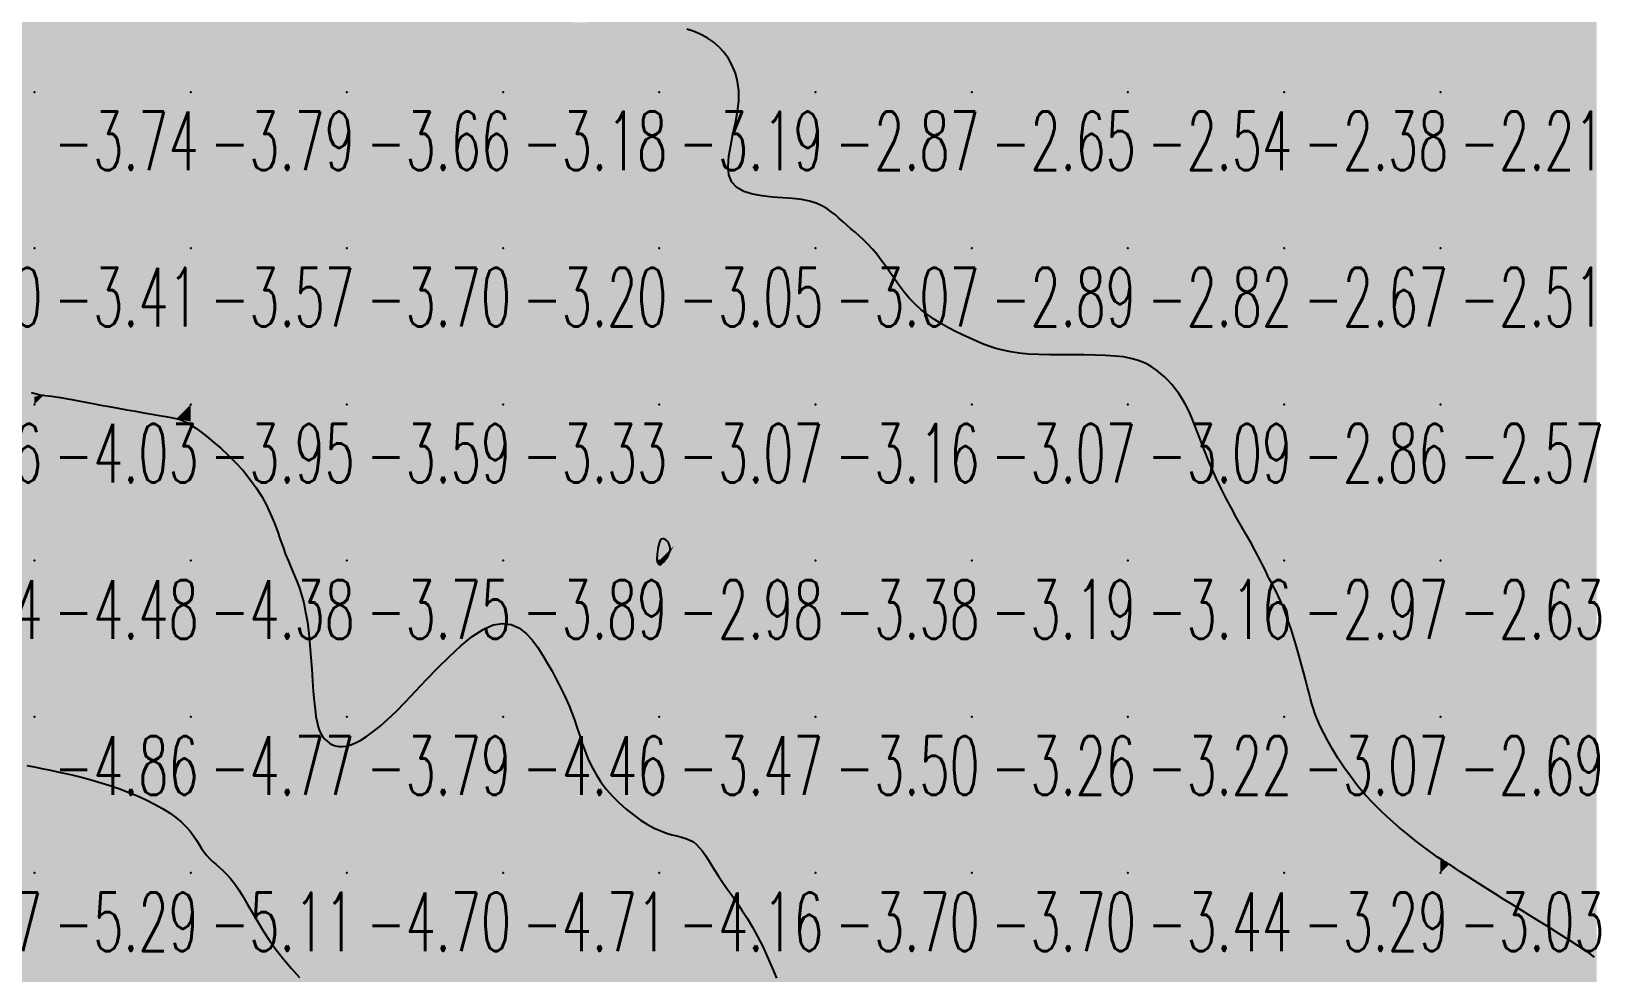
# Model space of a CAD drawing. Header units: millimetres. Extents: x 88261 to 90953, y 390274 to 392322.
# Drawn here: x 90320 to 90420.1, y 390520.9 to 390581.1 of the extents above; entities that cross this region are included whole.
import ezdxf
from ezdxf.enums import TextEntityAlignment as Align

# ---------------------------------------------------------------- set-up
doc = ezdxf.new("R2010")
doc.units = ezdxf.units.MM
doc.header["$LTSCALE"] = 25
for name, color, linetype in [('CN_03_00', 7, 'Continuous'), ('CN_04_00', 242, 'Continuous'), ('COTEAlt', 7, 'Continuous'), ('TN_COLORIAGE', 7, 'Continuous')]:
    doc.layers.add(name, color=color, linetype=linetype)
doc.styles.add('Simplex 1.0', font='Simplex.shx', dxfattribs={"width": 0.99, "height": 2.5})
doc.styles.get("Standard").update_dxf_attribs({"font": 'times.ttf'})

# ---------------------------------------------------------------- blocks, each defined once
blk = doc.blocks.new('COTE')
at = {"color": 0}
blk.add_point((0, 0), dxfattribs=at)
at = {"layer": 'COTEAlt'}
blk.add_attdef('ALT', text='', height=3.75, dxfattribs=at).set_placement((1.25, -1.25), align=Align.TOP_LEFT)

msp = doc.modelspace()

# ---------------------------------------------------------------- linework, layer by layer
at = {"layer": 'CN_03_00', "flags": 128}
for points, elevation in [([(90420.12, 390521.86), (90419.75, 390522.12), (90419.36, 390522.38), (90418.96, 390522.65), (90418.54, 390522.92), (90418.09, 390523.2), (90417.62, 390523.5), (90417.12, 390523.81), (90416.6, 390524.14), (90416.04, 390524.48), (90415.47, 390524.84), (90414.89, 390525.2), (90414.32, 390525.55), (90413.76, 390525.9), (90413.24, 390526.22), (90412.77, 390526.52), (90412.36, 390526.78), (90412.01, 390527.01), (90411.72, 390527.19), (90411.49, 390527.34), (90411.31, 390527.46), (90411.16, 390527.56), (90411.04, 390527.64), (90410.94, 390527.71), (90410.86, 390527.76), (90410.77, 390527.81), (90410.68, 390527.86), (90410.58, 390527.93), (90410.45, 390528.01), (90410.28, 390528.12), (90410.07, 390528.26), (90409.81, 390528.45), (90409.48, 390528.69), (90409.09, 390528.98), (90408.63, 390529.33), (90408.14, 390529.72), (90407.61, 390530.16), (90407.06, 390530.64), (90406.51, 390531.15), (90405.96, 390531.69), (90405.44, 390532.25), (90404.94, 390532.83), (90404.49, 390533.43), (90404.07, 390534.02), (90403.69, 390534.6), (90403.35, 390535.16), (90403.05, 390535.7), (90402.78, 390536.19), (90402.56, 390536.65), (90402.38, 390537.05), (90402.24, 390537.4), (90402.12, 390537.74), (90402.02, 390538.06), (90401.93, 390538.39), (90401.84, 390538.73), (90401.75, 390539.11), (90401.64, 390539.54), (90401.51, 390540.03), (90401.37, 390540.56), (90401.21, 390541.13), (90401.04, 390541.71), (90400.87, 390542.29), (90400.69, 390542.86), (90400.51, 390543.39), (90400.34, 390543.87), (90400.18, 390544.3), (90400.02, 390544.67), (90399.87, 390544.99), (90399.74, 390545.26), (90399.61, 390545.5), (90399.5, 390545.71), (90399.39, 390545.9), (90399.3, 390546.08), (90399.21, 390546.24), (90399.13, 390546.41), (90399.05, 390546.58), (90398.96, 390546.78), (90398.85, 390547.01), (90398.72, 390547.27), (90398.55, 390547.58), (90398.35, 390547.95), (90398.11, 390548.39), (90397.83, 390548.88), (90397.52, 390549.42), (90397.2, 390549.99), (90396.87, 390550.6), (90396.54, 390551.22), (90396.22, 390551.85), (90395.91, 390552.48), (90395.64, 390553.1), (90395.39, 390553.7), (90395.16, 390554.29), (90394.94, 390554.85), (90394.73, 390555.39), (90394.54, 390555.9), (90394.34, 390556.38), (90394.14, 390556.82), (90393.93, 390557.23), (90393.72, 390557.59), (90393.5, 390557.93), (90393.28, 390558.23), (90393.05, 390558.51), (90392.82, 390558.77), (90392.58, 390559.01), (90392.33, 390559.22), (90392.08, 390559.43), (90391.81, 390559.62), (90391.53, 390559.79), (90391.21, 390559.94), (90390.85, 390560.08), (90390.44, 390560.19), (90389.97, 390560.28), (90389.43, 390560.34), (90388.82, 390560.38), (90388.15, 390560.4), (90387.44, 390560.41), (90386.71, 390560.41), (90385.97, 390560.41), (90385.24, 390560.41), (90384.54, 390560.43), (90383.89, 390560.46), (90383.29, 390560.52), (90382.75, 390560.6), (90382.25, 390560.71), (90381.79, 390560.83), (90381.35, 390560.97), (90380.93, 390561.13), (90380.51, 390561.31), (90380.09, 390561.5), (90379.65, 390561.7), (90379.21, 390561.92), (90378.76, 390562.15), (90378.31, 390562.4), (90377.87, 390562.68), (90377.43, 390562.98), (90377.02, 390563.3), (90376.63, 390563.65), (90376.26, 390564.03), (90375.92, 390564.43), (90375.6, 390564.85), (90375.3, 390565.28), (90375.01, 390565.7), (90374.72, 390566.11), (90374.44, 390566.5), (90374.17, 390566.86), (90373.89, 390567.19), (90373.61, 390567.49), (90373.33, 390567.77), (90373.06, 390568.02), (90372.79, 390568.26), (90372.52, 390568.49), (90372.26, 390568.71), (90372.01, 390568.93), (90371.76, 390569.15), (90371.52, 390569.37), (90371.26, 390569.58), (90370.98, 390569.78), (90370.66, 390569.96), (90370.29, 390570.12), (90369.86, 390570.26), (90369.35, 390570.36), (90368.77, 390570.43), (90368.14, 390570.47), (90367.49, 390570.52), (90366.83, 390570.6), (90366.22, 390570.71), (90365.67, 390570.88), (90365.22, 390571.13), (90364.89, 390571.48), (90364.71, 390571.94), (90364.66, 390572.5), (90364.71, 390573.13), (90364.82, 390573.82), (90364.96, 390574.54), (90365.12, 390575.27), (90365.25, 390575.99), (90365.33, 390576.68), (90365.33, 390577.32), (90365.26, 390577.91), (90365.12, 390578.45), (90364.92, 390578.95), (90364.67, 390579.39), (90364.38, 390579.79), (90364.05, 390580.14), (90363.69, 390580.45), (90363.31, 390580.71), (90362.9, 390580.93), (90362.47, 390581.12), (90362.02, 390581.27)], -3), ([(90320.03, 390558.01), (90320.29, 390557.93), (90320.52, 390557.87), (90320.72, 390557.83), (90320.91, 390557.81), (90321.12, 390557.79), (90321.34, 390557.76), (90321.61, 390557.72), (90321.92, 390557.68), (90322.26, 390557.62), (90322.64, 390557.55), (90323.06, 390557.47), (90323.51, 390557.39), (90323.99, 390557.3), (90324.5, 390557.2), (90325.04, 390557.1), (90325.6, 390557), (90326.17, 390556.9), (90326.72, 390556.81), (90327.26, 390556.71), (90327.77, 390556.62), (90328.24, 390556.54), (90328.65, 390556.47), (90329, 390556.4), (90329.29, 390556.34), (90329.56, 390556.27), (90329.8, 390556.18), (90330.04, 390556.07), (90330.29, 390555.92), (90330.57, 390555.73), (90330.9, 390555.49), (90331.28, 390555.19), (90331.71, 390554.83), (90332.17, 390554.43), (90332.65, 390553.99), (90333.13, 390553.51), (90333.6, 390553), (90334.04, 390552.46), (90334.45, 390551.91), (90334.8, 390551.35), (90335.1, 390550.79), (90335.36, 390550.22), (90335.59, 390549.67), (90335.8, 390549.12), (90335.98, 390548.6), (90336.16, 390548.1), (90336.33, 390547.63), (90336.51, 390547.2), (90336.69, 390546.78), (90336.86, 390546.38), (90337.03, 390545.97), (90337.2, 390545.53), (90337.35, 390545.06), (90337.49, 390544.54), (90337.61, 390543.95), (90337.72, 390543.29), (90337.81, 390542.57), (90337.88, 390541.81), (90337.94, 390541.04), (90338, 390540.28), (90338.05, 390539.54), (90338.1, 390538.85), (90338.15, 390538.24), (90338.21, 390537.71), (90338.27, 390537.27), (90338.34, 390536.9), (90338.42, 390536.59), (90338.5, 390536.34), (90338.6, 390536.13), (90338.71, 390535.95), (90338.84, 390535.8), (90338.98, 390535.67), (90339.14, 390535.55), (90339.32, 390535.45), (90339.51, 390535.38), (90339.73, 390535.34), (90339.96, 390535.33), (90340.22, 390535.37), (90340.51, 390535.44), (90340.81, 390535.57), (90341.15, 390535.74), (90341.51, 390535.98), (90341.92, 390536.27), (90342.37, 390536.64), (90342.86, 390537.08), (90343.4, 390537.59), (90344, 390538.2), (90344.65, 390538.88), (90345.34, 390539.62), (90346.07, 390540.38), (90346.81, 390541.11), (90347.55, 390541.79), (90348.27, 390542.38), (90348.97, 390542.83), (90349.62, 390543.12), (90350.22, 390543.22), (90350.76, 390543.15), (90351.25, 390542.93), (90351.7, 390542.59), (90352.1, 390542.17), (90352.47, 390541.68), (90352.8, 390541.17), (90353.1, 390540.66), (90353.38, 390540.17), (90353.63, 390539.7), (90353.87, 390539.25), (90354.08, 390538.81), (90354.28, 390538.38), (90354.47, 390537.94), (90354.65, 390537.5), (90354.81, 390537.04), (90354.97, 390536.57), (90355.13, 390536.08), (90355.3, 390535.59), (90355.48, 390535.08), (90355.68, 390534.58), (90355.91, 390534.07), (90356.18, 390533.58), (90356.49, 390533.09), (90356.85, 390532.61), (90357.25, 390532.16), (90357.68, 390531.73), (90358.13, 390531.33), (90358.59, 390530.96), (90359.05, 390530.63), (90359.5, 390530.35), (90359.93, 390530.12), (90360.34, 390529.94), (90360.71, 390529.8), (90361.06, 390529.69), (90361.38, 390529.61), (90361.68, 390529.53), (90361.95, 390529.45), (90362.2, 390529.35), (90362.43, 390529.23), (90362.64, 390529.06), (90362.83, 390528.86), (90363.02, 390528.63), (90363.2, 390528.37), (90363.39, 390528.07), (90363.58, 390527.75), (90363.8, 390527.41), (90364.03, 390527.04), (90364.3, 390526.65), (90364.58, 390526.25), (90364.89, 390525.82), (90365.21, 390525.35), (90365.54, 390524.86), (90365.88, 390524.34), (90366.21, 390523.77), (90366.54, 390523.17), (90366.87, 390522.53), (90367.18, 390521.86), (90367.47, 390521.17), (90367.75, 390520.5)], -4)]:
    msp.add_lwpolyline(points, dxfattribs=dict(at, elevation=elevation))
at = {"layer": 'CN_03_00', "elevation": -3, "flags": 128}
msp.add_lwpolyline([(90360.1, 390547.42), (90360.1, 390547.33), (90360.1, 390547.27), (90360.11, 390547.22), (90360.11, 390547.18), (90360.12, 390547.15), (90360.13, 390547.13), (90360.14, 390547.11), (90360.16, 390547.09), (90360.17, 390547.06), (90360.18, 390547.04), (90360.2, 390547.02), (90360.22, 390547.01), (90360.24, 390547), (90360.27, 390546.99), (90360.3, 390546.99), (90360.33, 390547), (90360.37, 390547.02), (90360.42, 390547.05), (90360.46, 390547.09), (90360.51, 390547.14), (90360.57, 390547.2), (90360.62, 390547.26), (90360.68, 390547.34), (90360.74, 390547.42), (90360.79, 390547.51), (90360.84, 390547.61), (90360.89, 390547.71), (90360.92, 390547.82), (90360.94, 390547.93), (90360.94, 390548.04), (90360.93, 390548.15), (90360.89, 390548.27), (90360.84, 390548.37), (90360.77, 390548.47), (90360.69, 390548.55), (90360.61, 390548.61), (90360.53, 390548.64), (90360.45, 390548.64), (90360.37, 390548.61), (90360.31, 390548.53), (90360.26, 390548.42), (90360.21, 390548.28), (90360.18, 390548.13), (90360.15, 390547.97), (90360.13, 390547.81), (90360.12, 390547.66), (90360.11, 390547.52), (90360.1, 390547.42)], close=True, dxfattribs=at)
at = {"layer": 'CN_04_00', "elevation": -5, "flags": 128}
msp.add_lwpolyline([(90319.76, 390534.12), (90320.23, 390534.03), (90320.73, 390533.93), (90321.27, 390533.82), (90321.84, 390533.7), (90322.45, 390533.56), (90323.08, 390533.41), (90323.72, 390533.24), (90324.36, 390533.06), (90325.01, 390532.86), (90325.64, 390532.65), (90326.25, 390532.42), (90326.85, 390532.17), (90327.41, 390531.92), (90327.94, 390531.65), (90328.44, 390531.37), (90328.89, 390531.09), (90329.3, 390530.79), (90329.66, 390530.5), (90329.96, 390530.2), (90330.22, 390529.91), (90330.43, 390529.62), (90330.62, 390529.34), (90330.8, 390529.07), (90330.95, 390528.81), (90331.11, 390528.57), (90331.28, 390528.36), (90331.46, 390528.16), (90331.65, 390527.98), (90331.86, 390527.8), (90332.08, 390527.62), (90332.31, 390527.41), (90332.55, 390527.17), (90332.8, 390526.89), (90333.06, 390526.56), (90333.33, 390526.16), (90333.6, 390525.71), (90333.89, 390525.22), (90334.21, 390524.68), (90334.54, 390524.11), (90334.9, 390523.53), (90335.3, 390522.92), (90335.73, 390522.32), (90336.21, 390521.71), (90336.71, 390521.12), (90337.22, 390520.55)], dxfattribs=at)
at = {"layer": 'TN_COLORIAGE', "color": 121}
for points in [[(90330.25, 390577.24, -3.38), (90340.25, 390577.24, -3.38), (90340.25, 390587.24, -3.38)], [(90330.25, 390585.06, -3.38), (90331.12, 390587.24, -3.38), (90330.25, 390577.24, -3.38), (90340.25, 390587.24, -3.38)], [(90350.25, 390577.24, -3.66), (90350.25, 390587.24, -3.66), (90340.25, 390577.24, -3.66)], [(90340.25, 390587.24, -3.15), (90340.25, 390577.24, -3.15), (90350.25, 390587.24, -3.15)], [(90350.25, 390577.24, -3), (90354.71, 390581.7, -3), (90350.25, 390587.24, -3), (90354.34, 390587.24, -3)], [(90318.09, 390585.08, -3.74), (90320.25, 390585.54, -3.74), (90310.25, 390577.24, -3.74), (90320.25, 390577.24, -3.74)], [(90320.25, 390585.54, -3.74), (90328.38, 390585.37, -3.74), (90320.25, 390577.24, -3.74)], [(90330.25, 390585.06, -3.74), (90328.38, 390585.37, -3.74), (90330.25, 390577.24, -3.74), (90320.25, 390577.24, -3.74)], [(90360.25, 390577.24, -3), (90360.25, 390581.79, -3), (90350.25, 390577.24, -3), (90354.71, 390581.7, -3)], [(90363.92, 390580.91, -3.19), (90360.25, 390581.79, -3.19), (90360.25, 390577.24, -3.19)], [(90363.92, 390580.91, -3.19), (90366.21, 390577.24, -3.19), (90360.25, 390577.24, -3.19)], [(90310.25, 390577.24, -3.74), (90310.25, 390567.24, -3.74), (90320.25, 390577.24, -3.74)], [(90310.25, 390567.24, -3.74), (90320.25, 390567.24, -3.74), (90320.25, 390577.24, -3.74)], [(90320.25, 390577.24, -3.79), (90320.25, 390567.24, -3.79), (90330.25, 390577.24, -3.79)], [(90320.25, 390567.24, -3.79), (90330.25, 390567.24, -3.79), (90330.25, 390577.24, -3.79)], [(90330.25, 390567.24, -3.66), (90340.25, 390567.24, -3.66), (90340.25, 390577.24, -3.66)], [(90330.25, 390577.24, -3.66), (90330.25, 390567.24, -3.66), (90340.25, 390577.24, -3.66)], [(90350.25, 390567.24, -3.7), (90350.25, 390577.24, -3.7), (90340.25, 390567.24, -3.7)], [(90340.25, 390577.24, -3.18), (90340.25, 390567.24, -3.18), (90350.25, 390577.24, -3.18)], [(90350.25, 390567.24, -3.19), (90360.25, 390567.24, -3.19), (90360.25, 390577.24, -3.19)], [(90350.25, 390567.24, -3.18), (90360.25, 390577.24, -3.18), (90350.25, 390577.24, -3.18)], [(90360.25, 390577.24, -3), (90366.21, 390577.24, -3), (90360.25, 390567.24, -3), (90363.23, 390570.22, -3)], [(90370.25, 390567.24, -3), (90370.25, 390570.76, -3), (90360.25, 390567.24, -3), (90363.23, 390570.22, -3)], [(90371.9, 390568.89, -3.07), (90370.25, 390570.76, -3.07), (90370.25, 390567.24, -3.07)], [(90371.9, 390568.89, -3.07), (90374.19, 390567.24, -3.07), (90370.25, 390567.24, -3.07)], [(90310.25, 390565.04, -3.41), (90314.03, 390561.02, -3.41), (90310.25, 390567.24, -3.41), (90320.25, 390567.24, -3.41)], [(90320.25, 390557.73, -3.41), (90314.03, 390561.02, -3.41), (90320.25, 390567.24, -3.41)], [(90320.91, 390557.9, -3.41), (90320.25, 390557.73, -3.41), (90330.25, 390567.24, -3.41), (90320.25, 390567.24, -3.41)], [(90324.18, 390557.24, -3.57), (90320.91, 390557.9, -3.57), (90330.25, 390557.24, -3.57), (90330.25, 390567.24, -3.57)], [(90330.25, 390557.24, -3.7), (90340.25, 390557.24, -3.7), (90340.25, 390567.24, -3.7)], [(90330.25, 390567.24, -3.7), (90330.25, 390557.24, -3.7), (90340.25, 390567.24, -3.7)], [(90350.25, 390557.24, -3.59), (90350.25, 390567.24, -3.59), (90340.25, 390557.24, -3.59)], [(90340.25, 390567.24, -3.2), (90340.25, 390557.24, -3.2), (90350.25, 390567.24, -3.2)], [(90350.25, 390557.24, -3.05), (90360.25, 390557.24, -3.05), (90360.25, 390567.24, -3.05)], [(90350.25, 390557.24, -3.2), (90360.25, 390567.24, -3.2), (90350.25, 390567.24, -3.2)], [(90360.25, 390557.24, -3.07), (90370.25, 390557.24, -3.07), (90370.25, 390567.24, -3.07)], [(90360.25, 390567.24, -3.07), (90360.25, 390557.24, -3.07), (90370.25, 390567.24, -3.07)], [(90370.25, 390557.24, -3), (90376.33, 390563.32, -3), (90370.25, 390567.24, -3), (90374.19, 390567.24, -3)], [(90370.25, 390557.24, -3), (90376.33, 390563.32, -3), (90380.25, 390557.24, -3), (90380.25, 390561.37, -3)], [(90383.2, 390560.19, -3.07), (90380.25, 390561.37, -3.07), (90380.25, 390557.24, -3.07)], [(90390.25, 390557.24, -3), (90390.25, 390560.63, -3), (90380.25, 390557.24, -3), (90383.2, 390560.19, -3)], [(90392.38, 390559.37, -3.09), (90390.25, 390560.63, -3.09), (90390.25, 390557.24, -3.09)], [(90392.38, 390559.37, -3.09), (90394.21, 390557.24, -3.09), (90390.25, 390557.24, -3.09)], [(90324.18, 390557.24, -3.95), (90329.36, 390556.35, -3.95), (90330.25, 390557.24, -3.95)], [(90330.25, 390556.14, -3.95), (90329.36, 390556.35, -3.95), (90330.25, 390557.24, -3.95)], [(90330.25, 390556.14, -3.59), (90335.04, 390552.03, -3.59), (90330.25, 390557.24, -3.59), (90340.25, 390557.24, -3.59)], [(90336.29, 390547.24, -3.59), (90335.04, 390552.03, -3.59), (90340.25, 390547.24, -3.59), (90340.25, 390557.24, -3.59)], [(90350.25, 390547.24, -3.75), (90350.25, 390557.24, -3.75), (90340.25, 390547.24, -3.75)], [(90340.25, 390557.24, -3.33), (90340.25, 390547.24, -3.33), (90350.25, 390557.24, -3.33)], [(90350.25, 390547.24, -3), (90360.07, 390547.24, -3), (90360.25, 390557.24, -3), (90360.25, 390549.06, -3)], [(90350.25, 390547.24, -3.33), (90360.25, 390557.24, -3.33), (90350.25, 390557.24, -3.33)], [(90370.25, 390557.24, -3), (90361.17, 390548.16, -3), (90360.25, 390557.24, -3), (90360.25, 390549.06, -3)], [(90370.25, 390547.24, -3), (90360.66, 390547.24, -3), (90370.25, 390557.24, -3), (90361.17, 390548.16, -3)], [(90370.25, 390547.24, -3.07), (90380.25, 390547.24, -3.07), (90380.25, 390557.24, -3.07)], [(90370.25, 390557.24, -3.07), (90370.25, 390547.24, -3.07), (90380.25, 390557.24, -3.07)], [(90380.25, 390547.24, -3.09), (90390.25, 390547.24, -3.09), (90390.25, 390557.24, -3.09)], [(90380.25, 390557.24, -3.09), (90380.25, 390547.24, -3.09), (90390.25, 390557.24, -3.09)], [(90390.25, 390547.24, -3), (90395.61, 390552.6, -3), (90390.25, 390557.24, -3), (90394.21, 390557.24, -3)], [(90395.61, 390552.6, -3.16), (90398.83, 390547.24, -3.16), (90390.25, 390547.24, -3.16)], [(90336.29, 390547.24, -3.75), (90337.82, 390544.81, -3.75), (90340.25, 390547.24, -3.75)], [(90338.11, 390537.24, -3.75), (90337.82, 390544.81, -3.75), (90340.25, 390537.24, -3.75), (90340.25, 390547.24, -3.75)], [(90350.25, 390545.29, -3.79), (90343.37, 390537.24, -3.79), (90350.25, 390547.24, -3.79), (90340.25, 390537.24, -3.79)], [(90340.25, 390547.24, -3.89), (90340.25, 390537.24, -3.89), (90350.25, 390547.24, -3.89)], [(90350.25, 390545.29, -3), (90353.37, 390540.36, -3), (90350.25, 390547.24, -3), (90360.14, 390547.13, -3)], [(90360.14, 390547.13, -3.89), (90360.07, 390547.24, -3.89), (90350.25, 390547.24, -3.89)], [(90354.89, 390537.24, -3), (90353.37, 390540.36, -3), (90360.25, 390537.24, -3), (90360.14, 390547.13, -3)], [(90360.14, 390547.13, -3.47), (90360.25, 390546.9, -3.47), (90360.25, 390537.24, -3.47)], [(90360.25, 390537.24, -3.38), (90370.25, 390537.24, -3.38), (90370.25, 390547.24, -3.38)], [(90360.25, 390537.24, -3), (90360.25, 390546.9, -3), (90370.25, 390547.24, -3), (90360.66, 390547.24, -3)], [(90370.25, 390547.24, -3.19), (90370.25, 390537.24, -3.19), (90380.25, 390547.24, -3.19)], [(90370.25, 390537.24, -3.19), (90380.25, 390537.24, -3.19), (90380.25, 390547.24, -3.19)], [(90380.25, 390537.24, -3.16), (90390.25, 390537.24, -3.16), (90390.25, 390547.24, -3.16)], [(90380.25, 390547.24, -3.16), (90380.25, 390537.24, -3.16), (90390.25, 390547.24, -3.16)], [(90390.25, 390537.24, -3), (90399.17, 390546.16, -3), (90390.25, 390547.24, -3), (90398.83, 390547.24, -3)], [(90390.25, 390537.24, -3), (90399.17, 390546.16, -3), (90400.25, 390537.24, -3), (90400.25, 390544.56, -3)], [(90401.87, 390538.86, -3.07), (90400.25, 390544.56, -3.07), (90400.25, 390537.24, -3.07)], [(90401.87, 390538.86, -3.07), (90402.11, 390537.24, -3.07), (90400.25, 390537.24, -3.07)], [(90338.11, 390537.24, -3.79), (90338.67, 390535.66, -3.79), (90340.25, 390537.24, -3.79)], [(90340.25, 390534.94, -3.79), (90338.67, 390535.66, -3.79), (90340.25, 390537.24, -3.79)], [(90343.37, 390537.24, -3.79), (90340.25, 390534.94, -3.79), (90340.25, 390537.24, -3.79)], [(90354.89, 390537.24, -3.47), (90355.95, 390532.94, -3.47), (90360.25, 390537.24, -3.47)], [(90360.25, 390529.53, -3.47), (90355.95, 390532.94, -3.47), (90360.25, 390537.24, -3.47)], [(90362.66, 390529.65, -3.47), (90360.25, 390529.53, -3.47), (90370.25, 390537.24, -3.47), (90360.25, 390537.24, -3.47)], [(90363.73, 390527.24, -3.5), (90362.66, 390529.65, -3.5), (90370.25, 390527.24, -3.5), (90370.25, 390537.24, -3.5)], [(90370.25, 390527.24, -3.26), (90380.25, 390527.24, -3.26), (90380.25, 390537.24, -3.26)], [(90370.25, 390537.24, -3.26), (90370.25, 390527.24, -3.26), (90380.25, 390537.24, -3.26)], [(90380.25, 390537.24, -3.22), (90380.25, 390527.24, -3.22), (90390.25, 390537.24, -3.22)], [(90380.25, 390527.24, -3.22), (90390.25, 390527.24, -3.22), (90390.25, 390537.24, -3.22)], [(90390.25, 390537.24, -3.07), (90390.25, 390527.24, -3.07), (90400.25, 390537.24, -3.07)], [(90390.25, 390527.24, -3.07), (90400.25, 390527.24, -3.07), (90400.25, 390537.24, -3.07)], [(90400.25, 390527.24, -3), (90405.06, 390532.05, -3), (90400.25, 390537.24, -3), (90402.11, 390537.24, -3)], [(90400.25, 390527.24, -3), (90405.06, 390532.05, -3), (90410.25, 390527.24, -3), (90410.25, 390528.06, -3)], [(90410.83, 390527.82, -3.03), (90410.25, 390528.06, -3.03), (90410.25, 390527.24, -3.03)], [(90363.73, 390527.24, -3.7), (90366.65, 390523.64, -3.7), (90370.25, 390527.24, -3.7)], [(90368.95, 390517.24, -3.7), (90366.65, 390523.64, -3.7), (90370.25, 390517.24, -3.7), (90370.25, 390527.24, -3.7)], [(90370.25, 390527.24, -3.7), (90370.25, 390517.24, -3.7), (90380.25, 390527.24, -3.7)], [(90377.54, 390517.24, -3.7), (90380.25, 390518.13, -3.7), (90370.25, 390517.24, -3.7), (90380.25, 390527.24, -3.7)], [(90380.25, 390518.13, -3.44), (90380.74, 390517.74, -3.44), (90380.25, 390527.24, -3.44), (90390.25, 390527.24, -3.44)], [(90381.79, 390517.24, -3.44), (90380.74, 390517.74, -3.44), (90390.25, 390517.24, -3.44), (90390.25, 390527.24, -3.44)], [(90390.25, 390527.24, -3.29), (90390.25, 390517.24, -3.29), (90400.25, 390527.24, -3.29)], [(90390.25, 390517.24, -3.29), (90400.25, 390517.24, -3.29), (90400.25, 390527.24, -3.29)], [(90400.25, 390517.24, -3.03), (90410.25, 390517.24, -3.03), (90410.25, 390527.24, -3.03)], [(90400.25, 390527.24, -3.03), (90400.25, 390517.24, -3.03), (90410.25, 390527.24, -3.03)], [(90410.83, 390527.82, -3.03), (90411.59, 390527.24, -3.03), (90410.25, 390527.24, -3.03)], [(90410.25, 390517.24, -3), (90416.94, 390523.93, -3), (90410.25, 390527.24, -3), (90411.59, 390527.24, -3)], [(90410.25, 390517.24, -3), (90416.94, 390523.93, -3), (90420.25, 390517.24, -3), (90420.25, 390521.86, -3)]]:
    msp.add_solid(points, dxfattribs=at)
at = {"layer": 'TN_COLORIAGE', "color": 111}
for points in [[(90360.25, 390581.79, -2.68), (90363.92, 390580.91, -2.68), (90360.25, 390587.24, -2.68), (90370.25, 390587.24, -2.68)], [(90366.21, 390577.24, -2.68), (90363.92, 390580.91, -2.68), (90370.25, 390577.24, -2.68), (90370.25, 390587.24, -2.68)], [(90370.25, 390587.24, -2.34), (90370.25, 390577.24, -2.34), (90380.25, 390587.24, -2.34)], [(90370.25, 390577.24, -2.34), (90380.25, 390577.24, -2.34), (90380.25, 390587.24, -2.34)], [(90380.25, 390587.24, -2.13), (90380.25, 390577.24, -2.13), (90390.25, 390587.24, -2.13)], [(90380.25, 390577.24, -2.13), (90390.25, 390577.24, -2.13), (90390.25, 390587.24, -2.13)], [(90390.25, 390587.24, -2.19), (90390.25, 390577.24, -2.19), (90400.25, 390587.24, -2.19)], [(90390.25, 390577.24, -2.19), (90400.25, 390577.24, -2.19), (90400.25, 390587.24, -2.19)], [(90400.25, 390577.24, -2), (90407.94, 390584.93, -2), (90400.25, 390587.24, -2), (90406.47, 390587.24, -2)], [(90420.25, 390587.24, -2), (90413.02, 390587.24, -2), (90410.25, 390577.24, -2), (90410.25, 390583.72, -2)], [(90410.25, 390577.24, -2.3), (90420.25, 390577.24, -2.3), (90420.25, 390587.24, -2.3)], [(90400.25, 390577.24, -2), (90407.94, 390584.93, -2), (90410.25, 390577.24, -2), (90410.25, 390583.72, -2)], [(90363.23, 390570.22, -2.87), (90366.21, 390577.24, -2.87), (90370.25, 390577.24, -2.87)], [(90363.23, 390570.22, -2.87), (90370.25, 390570.76, -2.87), (90370.25, 390577.24, -2.87)], [(90370.25, 390570.76, -2.65), (90371.9, 390568.89, -2.65), (90370.25, 390577.24, -2.65), (90380.25, 390577.24, -2.65)], [(90374.19, 390567.24, -2.65), (90371.9, 390568.89, -2.65), (90380.25, 390567.24, -2.65), (90380.25, 390577.24, -2.65)], [(90380.25, 390577.24, -2.54), (90380.25, 390567.24, -2.54), (90390.25, 390577.24, -2.54)], [(90380.25, 390567.24, -2.54), (90390.25, 390567.24, -2.54), (90390.25, 390577.24, -2.54)], [(90390.25, 390577.24, -2.38), (90390.25, 390567.24, -2.38), (90400.25, 390577.24, -2.38)], [(90390.25, 390567.24, -2.38), (90400.25, 390567.24, -2.38), (90400.25, 390577.24, -2.38)], [(90400.25, 390577.24, -2.21), (90400.25, 390567.24, -2.21), (90410.25, 390577.24, -2.21)], [(90400.25, 390567.24, -2.21), (90410.25, 390567.24, -2.21), (90410.25, 390577.24, -2.21)], [(90410.25, 390577.24, -2.3), (90410.25, 390567.24, -2.3), (90420.25, 390577.24, -2.3)], [(90410.25, 390567.24, -2.3), (90420.25, 390567.24, -2.3), (90420.25, 390577.24, -2.3)], [(90374.19, 390567.24, -2.89), (90376.33, 390563.32, -2.89), (90380.25, 390567.24, -2.89)], [(90380.25, 390561.37, -2.89), (90376.33, 390563.32, -2.89), (90380.25, 390567.24, -2.89)], [(90380.25, 390561.37, -2.82), (90383.2, 390560.19, -2.82), (90380.25, 390567.24, -2.82), (90390.25, 390567.24, -2.82)], [(90383.2, 390560.19, -2.82), (90390.25, 390560.63, -2.82), (90390.25, 390567.24, -2.82)], [(90390.25, 390560.63, -2.67), (90392.38, 390559.37, -2.67), (90390.25, 390567.24, -2.67), (90400.25, 390567.24, -2.67)], [(90394.21, 390557.24, -2.67), (90392.38, 390559.37, -2.67), (90400.25, 390557.24, -2.67), (90400.25, 390567.24, -2.67)], [(90400.25, 390567.24, -2.51), (90400.25, 390557.24, -2.51), (90410.25, 390567.24, -2.51)], [(90400.25, 390557.24, -2.51), (90410.25, 390557.24, -2.51), (90410.25, 390567.24, -2.51)], [(90410.25, 390567.24, -2.41), (90410.25, 390557.24, -2.41), (90420.25, 390567.24, -2.41)], [(90410.25, 390557.24, -2.41), (90420.25, 390557.24, -2.41), (90420.25, 390567.24, -2.41)], [(90394.21, 390557.24, -2.86), (90395.61, 390552.6, -2.86), (90400.25, 390557.24, -2.86)], [(90398.83, 390547.24, -2.86), (90395.61, 390552.6, -2.86), (90400.25, 390547.24, -2.86), (90400.25, 390557.24, -2.86)], [(90400.25, 390557.24, -2.57), (90400.25, 390547.24, -2.57), (90410.25, 390557.24, -2.57)], [(90400.25, 390547.24, -2.57), (90410.25, 390547.24, -2.57), (90410.25, 390557.24, -2.57)], [(90410.25, 390547.24, -2.46), (90420.25, 390547.24, -2.46), (90420.25, 390557.24, -2.46)], [(90410.25, 390557.24, -2.46), (90410.25, 390547.24, -2.46), (90420.25, 390557.24, -2.46)], [(90360.25, 390549.06, -2.98), (90360.07, 390547.24, -2.98), (90360.25, 390547.24, -2.98)], [(90360.25, 390549.06, -2.98), (90361.17, 390548.16, -2.98), (90360.25, 390547.24, -2.98)], [(90361.17, 390548.16, -2.98), (90360.66, 390547.24, -2.98), (90360.25, 390547.24, -2.98)], [(90360.07, 390547.24, -2.98), (90360.14, 390547.13, -2.98), (90360.25, 390547.24, -2.98)], [(90360.25, 390546.9, -2.98), (90360.14, 390547.13, -2.98), (90360.25, 390547.24, -2.98)], [(90360.66, 390547.24, -2.98), (90360.25, 390546.9, -2.98), (90360.25, 390547.24, -2.98)], [(90398.83, 390547.24, -2.97), (90399.17, 390546.16, -2.97), (90400.25, 390547.24, -2.97)], [(90400.25, 390544.56, -2.97), (90399.17, 390546.16, -2.97), (90400.25, 390547.24, -2.97)], [(90400.25, 390544.56, -2.63), (90401.87, 390538.86, -2.63), (90400.25, 390547.24, -2.63), (90410.25, 390547.24, -2.63)], [(90402.11, 390537.24, -2.63), (90401.87, 390538.86, -2.63), (90410.25, 390537.24, -2.63), (90410.25, 390547.24, -2.63)], [(90410.25, 390537.24, -2.5), (90420.25, 390537.24, -2.5), (90420.25, 390547.24, -2.5)], [(90410.25, 390547.24, -2.5), (90410.25, 390537.24, -2.5), (90420.25, 390547.24, -2.5)], [(90402.11, 390537.24, -2.69), (90405.06, 390532.05, -2.69), (90410.25, 390537.24, -2.69)], [(90410.25, 390528.06, -2.69), (90405.06, 390532.05, -2.69), (90410.25, 390537.24, -2.69)], [(90410.25, 390528.06, -2.54), (90410.83, 390527.82, -2.54), (90410.25, 390537.24, -2.54), (90420.25, 390537.24, -2.54)], [(90411.59, 390527.24, -2.54), (90410.83, 390527.82, -2.54), (90420.25, 390527.24, -2.54), (90420.25, 390537.24, -2.54)], [(90411.59, 390527.24, -2.82), (90416.94, 390523.93, -2.82), (90420.25, 390527.24, -2.82)], [(90420.25, 390521.86, -2.82), (90416.94, 390523.93, -2.82), (90420.25, 390527.24, -2.82)]]:
    msp.add_solid(points, dxfattribs=at)
at = {"layer": 'TN_COLORIAGE', "color": 131}
for points in [[(90310.25, 390557.24, -4), (90314.03, 390561.02, -4), (90320.25, 390557.24, -4), (90320.25, 390557.73, -4)], [(90310.25, 390557.24, -4.03), (90310.25, 390547.24, -4.03), (90320.25, 390557.24, -4.03)], [(90310.25, 390547.24, -4.03), (90320.25, 390547.24, -4.03), (90320.25, 390557.24, -4.03)], [(90320.25, 390557.73, -4.03), (90320.91, 390557.9, -4.03), (90320.25, 390557.24, -4.03)], [(90320.91, 390557.9, -4.03), (90324.18, 390557.24, -4.03), (90320.25, 390557.24, -4.03)], [(90320.25, 390547.24, -4), (90329.36, 390556.35, -4), (90320.25, 390557.24, -4), (90324.18, 390557.24, -4)], [(90320.25, 390547.24, -4), (90329.36, 390556.35, -4), (90330.25, 390547.24, -4), (90330.25, 390556.14, -4)], [(90335.04, 390552.03, -4.38), (90330.25, 390556.14, -4.38), (90330.25, 390547.24, -4.38)], [(90335.04, 390552.03, -4.38), (90336.29, 390547.24, -4.38), (90330.25, 390547.24, -4.38)], [(90310.25, 390547.24, -4.48), (90310.25, 390537.24, -4.48), (90320.25, 390547.24, -4.48)], [(90310.25, 390537.24, -4.48), (90320.25, 390537.24, -4.48), (90320.25, 390547.24, -4.48)], [(90320.25, 390547.24, -4.38), (90320.25, 390537.24, -4.38), (90330.25, 390547.24, -4.38)], [(90320.25, 390537.24, -4.38), (90330.25, 390537.24, -4.38), (90330.25, 390547.24, -4.38)], [(90330.25, 390537.24, -4), (90337.82, 390544.81, -4), (90330.25, 390547.24, -4), (90336.29, 390547.24, -4)], [(90343.37, 390537.24, -4.46), (90350.25, 390545.29, -4.46), (90350.25, 390537.24, -4.46)], [(90353.37, 390540.36, -4.46), (90350.25, 390545.29, -4.46), (90350.25, 390537.24, -4.46)], [(90337.82, 390544.81, -4.77), (90338.11, 390537.24, -4.77), (90330.25, 390537.24, -4.77)], [(90353.37, 390540.36, -4.46), (90354.89, 390537.24, -4.46), (90350.25, 390537.24, -4.46)], [(90310.25, 390535.21, -4.86), (90317.53, 390534.52, -4.86), (90310.25, 390537.24, -4.86), (90320.25, 390537.24, -4.86)], [(90320.25, 390534.06, -4.86), (90317.53, 390534.52, -4.86), (90320.25, 390537.24, -4.86)], [(90320.25, 390534.06, -4.77), (90325.84, 390532.83, -4.77), (90320.25, 390537.24, -4.77), (90330.25, 390537.24, -4.77)], [(90330.25, 390530.52, -4.77), (90325.84, 390532.83, -4.77), (90330.25, 390537.24, -4.77)], [(90330.25, 390530.52, -4), (90331.11, 390528.1, -4), (90330.25, 390537.24, -4), (90338.67, 390535.66, -4)], [(90338.67, 390535.66, -4.77), (90338.11, 390537.24, -4.77), (90330.25, 390537.24, -4.77)], [(90350.25, 390527.24, -4.7), (90350.25, 390537.24, -4.7), (90340.25, 390527.24, -4.7)], [(90340.25, 390527.24, -4), (90340.25, 390534.94, -4), (90350.25, 390537.24, -4), (90343.37, 390537.24, -4)], [(90350.25, 390527.24, -4), (90355.95, 390532.94, -4), (90350.25, 390537.24, -4), (90354.89, 390537.24, -4)], [(90332.99, 390527.24, -4), (90331.11, 390528.1, -4), (90340.25, 390527.24, -4), (90338.67, 390535.66, -4)], [(90338.67, 390535.66, -4.7), (90340.25, 390534.94, -4.7), (90340.25, 390527.24, -4.7)], [(90350.25, 390527.24, -4), (90355.95, 390532.94, -4), (90360.25, 390527.24, -4), (90360.25, 390529.53, -4)], [(90362.66, 390529.65, -4.16), (90363.73, 390527.24, -4.16), (90360.25, 390527.24, -4.16)], [(90360.25, 390529.53, -4.16), (90362.66, 390529.65, -4.16), (90360.25, 390527.24, -4.16)], [(90332.99, 390527.24, -4.7), (90335.29, 390522.28, -4.7), (90340.25, 390527.24, -4.7)], [(90340.25, 390517.53, -4.7), (90335.29, 390522.28, -4.7), (90340.25, 390527.24, -4.7)], [(90340.55, 390517.54, -4.7), (90340.25, 390517.53, -4.7), (90350.25, 390527.24, -4.7), (90340.25, 390527.24, -4.7)], [(90341.22, 390517.24, -4.71), (90340.55, 390517.54, -4.71), (90350.25, 390517.24, -4.71), (90350.25, 390527.24, -4.71)], [(90350.25, 390517.24, -4.71), (90360.25, 390527.24, -4.71), (90350.25, 390527.24, -4.71)], [(90350.25, 390517.24, -4.16), (90360.25, 390517.24, -4.16), (90360.25, 390527.24, -4.16)], [(90360.25, 390517.24, -4), (90366.65, 390523.64, -4), (90360.25, 390527.24, -4), (90363.73, 390527.24, -4)], [(90366.65, 390523.64, -4.53), (90368.95, 390517.24, -4.53), (90360.25, 390517.24, -4.53)]]:
    msp.add_solid(points, dxfattribs=at)
at = {"layer": 'TN_COLORIAGE', "color": 141}
for points in [[(90310.25, 390527.24, -5), (90317.53, 390534.52, -5), (90320.25, 390527.24, -5), (90320.25, 390534.06, -5)], [(90325.84, 390532.83, -5.29), (90320.25, 390534.06, -5.29), (90320.25, 390527.24, -5.29)], [(90320.25, 390527.24, -5), (90325.84, 390532.83, -5), (90330.25, 390527.24, -5), (90330.25, 390530.52, -5)], [(90331.11, 390528.1, -5.11), (90330.25, 390530.52, -5.11), (90330.25, 390527.24, -5.11)], [(90331.11, 390528.1, -5.11), (90332.99, 390527.24, -5.11), (90330.25, 390527.24, -5.11)], [(90310.25, 390527.24, -5.29), (90310.25, 390517.24, -5.29), (90320.25, 390527.24, -5.29)], [(90310.25, 390517.24, -5.29), (90320.25, 390517.24, -5.29), (90320.25, 390527.24, -5.29)], [(90320.25, 390527.24, -5.11), (90320.25, 390517.24, -5.11), (90330.25, 390527.24, -5.11)], [(90320.25, 390517.24, -5.11), (90330.25, 390517.24, -5.11), (90330.25, 390527.24, -5.11)], [(90330.25, 390517.24, -5), (90335.29, 390522.28, -5), (90330.25, 390527.24, -5), (90332.99, 390527.24, -5)], [(90330.25, 390517.24, -5), (90335.29, 390522.28, -5), (90340.25, 390517.24, -5), (90340.25, 390517.53, -5)]]:
    msp.add_solid(points, dxfattribs=at)

# ---------------------------------------------------------------- block references
at = {"layer": 'COTEAlt'}
ref = msp.add_blockref('COTE', (90320.25, 390577.24), dxfattribs=at)
ref.add_attrib('ALT', '-3.74', dxfattribs={"height": 3.75, "style": 'Simplex 1.0', "width": 0.6}).set_placement((90321.5, 390575.99), align=Align.TOP_LEFT)
ref = msp.add_blockref('COTE', (90330.25, 390577.24), dxfattribs=at)
ref.add_attrib('ALT', '-3.79', dxfattribs={"height": 3.75, "style": 'Simplex 1.0', "width": 0.6}).set_placement((90331.5, 390575.99), align=Align.TOP_LEFT)
ref = msp.add_blockref('COTE', (90340.25, 390577.24), dxfattribs=at)
ref.add_attrib('ALT', '-3.66', dxfattribs={"height": 3.75, "style": 'Simplex 1.0', "width": 0.6}).set_placement((90341.5, 390575.99), align=Align.TOP_LEFT)
ref = msp.add_blockref('COTE', (90350.25, 390577.24), dxfattribs=at)
ref.add_attrib('ALT', '-3.18', dxfattribs={"height": 3.75, "style": 'Simplex 1.0', "width": 0.6}).set_placement((90351.5, 390575.99), align=Align.TOP_LEFT)
ref = msp.add_blockref('COTE', (90360.25, 390577.24), dxfattribs=at)
ref.add_attrib('ALT', '-3.19', dxfattribs={"height": 3.75, "style": 'Simplex 1.0', "width": 0.6}).set_placement((90361.5, 390575.99), align=Align.TOP_LEFT)
ref = msp.add_blockref('COTE', (90370.25, 390577.24), dxfattribs=at)
ref.add_attrib('ALT', '-2.87', dxfattribs={"height": 3.75, "style": 'Simplex 1.0', "width": 0.6}).set_placement((90371.5, 390575.99), align=Align.TOP_LEFT)
ref = msp.add_blockref('COTE', (90380.25, 390577.24), dxfattribs=at)
ref.add_attrib('ALT', '-2.65', dxfattribs={"height": 3.75, "style": 'Simplex 1.0', "width": 0.6}).set_placement((90381.5, 390575.99), align=Align.TOP_LEFT)
ref = msp.add_blockref('COTE', (90390.25, 390577.24), dxfattribs=at)
ref.add_attrib('ALT', '-2.54', dxfattribs={"height": 3.75, "style": 'Simplex 1.0', "width": 0.6}).set_placement((90391.5, 390575.99), align=Align.TOP_LEFT)
ref = msp.add_blockref('COTE', (90400.25, 390577.24), dxfattribs=at)
ref.add_attrib('ALT', '-2.38', dxfattribs={"height": 3.75, "style": 'Simplex 1.0', "width": 0.6}).set_placement((90401.5, 390575.99), align=Align.TOP_LEFT)
ref = msp.add_blockref('COTE', (90410.25, 390577.24), dxfattribs=at)
ref.add_attrib('ALT', '-2.21', dxfattribs={"height": 3.75, "style": 'Simplex 1.0', "width": 0.6}).set_placement((90411.5, 390575.99), align=Align.TOP_LEFT)
ref = msp.add_blockref('COTE', (90310.25, 390567.24), dxfattribs=at)
ref.add_attrib('ALT', '-3.90', dxfattribs={"height": 3.75, "style": 'Simplex 1.0', "width": 0.6}).set_placement((90311.5, 390565.99), align=Align.TOP_LEFT)
ref = msp.add_blockref('COTE', (90320.25, 390567.24), dxfattribs=at)
ref.add_attrib('ALT', '-3.41', dxfattribs={"height": 3.75, "style": 'Simplex 1.0', "width": 0.6}).set_placement((90321.5, 390565.99), align=Align.TOP_LEFT)
ref = msp.add_blockref('COTE', (90330.25, 390567.24), dxfattribs=at)
ref.add_attrib('ALT', '-3.57', dxfattribs={"height": 3.75, "style": 'Simplex 1.0', "width": 0.6}).set_placement((90331.5, 390565.99), align=Align.TOP_LEFT)
ref = msp.add_blockref('COTE', (90340.25, 390567.24), dxfattribs=at)
ref.add_attrib('ALT', '-3.70', dxfattribs={"height": 3.75, "style": 'Simplex 1.0', "width": 0.6}).set_placement((90341.5, 390565.99), align=Align.TOP_LEFT)
ref = msp.add_blockref('COTE', (90350.25, 390567.24), dxfattribs=at)
ref.add_attrib('ALT', '-3.20', dxfattribs={"height": 3.75, "style": 'Simplex 1.0', "width": 0.6}).set_placement((90351.5, 390565.99), align=Align.TOP_LEFT)
ref = msp.add_blockref('COTE', (90360.25, 390567.24), dxfattribs=at)
ref.add_attrib('ALT', '-3.05', dxfattribs={"height": 3.75, "style": 'Simplex 1.0', "width": 0.6}).set_placement((90361.5, 390565.99), align=Align.TOP_LEFT)
ref = msp.add_blockref('COTE', (90370.25, 390567.24), dxfattribs=at)
ref.add_attrib('ALT', '-3.07', dxfattribs={"height": 3.75, "style": 'Simplex 1.0', "width": 0.6}).set_placement((90371.5, 390565.99), align=Align.TOP_LEFT)
ref = msp.add_blockref('COTE', (90380.25, 390567.24), dxfattribs=at)
ref.add_attrib('ALT', '-2.89', dxfattribs={"height": 3.75, "style": 'Simplex 1.0', "width": 0.6}).set_placement((90381.5, 390565.99), align=Align.TOP_LEFT)
ref = msp.add_blockref('COTE', (90390.25, 390567.24), dxfattribs=at)
ref.add_attrib('ALT', '-2.82', dxfattribs={"height": 3.75, "style": 'Simplex 1.0', "width": 0.6}).set_placement((90391.5, 390565.99), align=Align.TOP_LEFT)
ref = msp.add_blockref('COTE', (90400.25, 390567.24), dxfattribs=at)
ref.add_attrib('ALT', '-2.67', dxfattribs={"height": 3.75, "style": 'Simplex 1.0', "width": 0.6}).set_placement((90401.5, 390565.99), align=Align.TOP_LEFT)
ref = msp.add_blockref('COTE', (90410.25, 390567.24), dxfattribs=at)
ref.add_attrib('ALT', '-2.51', dxfattribs={"height": 3.75, "style": 'Simplex 1.0', "width": 0.6}).set_placement((90411.5, 390565.99), align=Align.TOP_LEFT)
ref = msp.add_blockref('COTE', (90310.25, 390557.24), dxfattribs=at)
ref.add_attrib('ALT', '-4.36', dxfattribs={"height": 3.75, "style": 'Simplex 1.0', "width": 0.6}).set_placement((90311.5, 390555.99), align=Align.TOP_LEFT)
ref = msp.add_blockref('COTE', (90320.25, 390557.24), dxfattribs=at)
ref.add_attrib('ALT', '-4.03', dxfattribs={"height": 3.75, "style": 'Simplex 1.0', "width": 0.6}).set_placement((90321.5, 390555.99), align=Align.TOP_LEFT)
ref = msp.add_blockref('COTE', (90330.25, 390557.24), dxfattribs=at)
ref.add_attrib('ALT', '-3.95', dxfattribs={"height": 3.75, "style": 'Simplex 1.0', "width": 0.6}).set_placement((90331.5, 390555.99), align=Align.TOP_LEFT)
ref = msp.add_blockref('COTE', (90340.25, 390557.24), dxfattribs=at)
ref.add_attrib('ALT', '-3.59', dxfattribs={"height": 3.75, "style": 'Simplex 1.0', "width": 0.6}).set_placement((90341.5, 390555.99), align=Align.TOP_LEFT)
ref = msp.add_blockref('COTE', (90350.25, 390557.24), dxfattribs=at)
ref.add_attrib('ALT', '-3.33', dxfattribs={"height": 3.75, "style": 'Simplex 1.0', "width": 0.6}).set_placement((90351.5, 390555.99), align=Align.TOP_LEFT)
ref = msp.add_blockref('COTE', (90360.25, 390557.24), dxfattribs=at)
ref.add_attrib('ALT', '-3.07', dxfattribs={"height": 3.75, "style": 'Simplex 1.0', "width": 0.6}).set_placement((90361.5, 390555.99), align=Align.TOP_LEFT)
ref = msp.add_blockref('COTE', (90370.25, 390557.24), dxfattribs=at)
ref.add_attrib('ALT', '-3.16', dxfattribs={"height": 3.75, "style": 'Simplex 1.0', "width": 0.6}).set_placement((90371.5, 390555.99), align=Align.TOP_LEFT)
ref = msp.add_blockref('COTE', (90380.25, 390557.24), dxfattribs=at)
ref.add_attrib('ALT', '-3.07', dxfattribs={"height": 3.75, "style": 'Simplex 1.0', "width": 0.6}).set_placement((90381.5, 390555.99), align=Align.TOP_LEFT)
ref = msp.add_blockref('COTE', (90390.25, 390557.24), dxfattribs=at)
ref.add_attrib('ALT', '-3.09', dxfattribs={"height": 3.75, "style": 'Simplex 1.0', "width": 0.6}).set_placement((90391.5, 390555.99), align=Align.TOP_LEFT)
ref = msp.add_blockref('COTE', (90400.25, 390557.24), dxfattribs=at)
ref.add_attrib('ALT', '-2.86', dxfattribs={"height": 3.75, "style": 'Simplex 1.0', "width": 0.6}).set_placement((90401.5, 390555.99), align=Align.TOP_LEFT)
ref = msp.add_blockref('COTE', (90410.25, 390557.24), dxfattribs=at)
ref.add_attrib('ALT', '-2.57', dxfattribs={"height": 3.75, "style": 'Simplex 1.0', "width": 0.6}).set_placement((90411.5, 390555.99), align=Align.TOP_LEFT)
ref = msp.add_blockref('COTE', (90310.25, 390547.24), dxfattribs=at)
ref.add_attrib('ALT', '-4.74', dxfattribs={"height": 3.75, "style": 'Simplex 1.0', "width": 0.6}).set_placement((90311.5, 390545.99), align=Align.TOP_LEFT)
ref = msp.add_blockref('COTE', (90320.25, 390547.24), dxfattribs=at)
ref.add_attrib('ALT', '-4.48', dxfattribs={"height": 3.75, "style": 'Simplex 1.0', "width": 0.6}).set_placement((90321.5, 390545.99), align=Align.TOP_LEFT)
ref = msp.add_blockref('COTE', (90330.25, 390547.24), dxfattribs=at)
ref.add_attrib('ALT', '-4.38', dxfattribs={"height": 3.75, "style": 'Simplex 1.0', "width": 0.6}).set_placement((90331.5, 390545.99), align=Align.TOP_LEFT)
ref = msp.add_blockref('COTE', (90340.25, 390547.24), dxfattribs=at)
ref.add_attrib('ALT', '-3.75', dxfattribs={"height": 3.75, "style": 'Simplex 1.0', "width": 0.6}).set_placement((90341.5, 390545.99), align=Align.TOP_LEFT)
ref = msp.add_blockref('COTE', (90350.25, 390547.24), dxfattribs=at)
ref.add_attrib('ALT', '-3.89', dxfattribs={"height": 3.75, "style": 'Simplex 1.0', "width": 0.6}).set_placement((90351.5, 390545.99), align=Align.TOP_LEFT)
ref = msp.add_blockref('COTE', (90360.25, 390547.24), dxfattribs=at)
ref.add_attrib('ALT', '-2.98', dxfattribs={"height": 3.75, "style": 'Simplex 1.0', "width": 0.6}).set_placement((90361.5, 390545.99), align=Align.TOP_LEFT)
ref = msp.add_blockref('COTE', (90370.25, 390547.24), dxfattribs=at)
ref.add_attrib('ALT', '-3.38', dxfattribs={"height": 3.75, "style": 'Simplex 1.0', "width": 0.6}).set_placement((90371.5, 390545.99), align=Align.TOP_LEFT)
ref = msp.add_blockref('COTE', (90380.25, 390547.24), dxfattribs=at)
ref.add_attrib('ALT', '-3.19', dxfattribs={"height": 3.75, "style": 'Simplex 1.0', "width": 0.6}).set_placement((90381.5, 390545.99), align=Align.TOP_LEFT)
ref = msp.add_blockref('COTE', (90390.25, 390547.24), dxfattribs=at)
ref.add_attrib('ALT', '-3.16', dxfattribs={"height": 3.75, "style": 'Simplex 1.0', "width": 0.6}).set_placement((90391.5, 390545.99), align=Align.TOP_LEFT)
ref = msp.add_blockref('COTE', (90400.25, 390547.24), dxfattribs=at)
ref.add_attrib('ALT', '-2.97', dxfattribs={"height": 3.75, "style": 'Simplex 1.0', "width": 0.6}).set_placement((90401.5, 390545.99), align=Align.TOP_LEFT)
ref = msp.add_blockref('COTE', (90410.25, 390547.24), dxfattribs=at)
ref.add_attrib('ALT', '-2.63', dxfattribs={"height": 3.75, "style": 'Simplex 1.0', "width": 0.6}).set_placement((90411.5, 390545.99), align=Align.TOP_LEFT)
ref = msp.add_blockref('COTE', (90320.25, 390537.24), dxfattribs=at)
ref.add_attrib('ALT', '-4.86', dxfattribs={"height": 3.75, "style": 'Simplex 1.0', "width": 0.6}).set_placement((90321.5, 390535.99), align=Align.TOP_LEFT)
ref = msp.add_blockref('COTE', (90330.25, 390537.24), dxfattribs=at)
ref.add_attrib('ALT', '-4.77', dxfattribs={"height": 3.75, "style": 'Simplex 1.0', "width": 0.6}).set_placement((90331.5, 390535.99), align=Align.TOP_LEFT)
ref = msp.add_blockref('COTE', (90340.25, 390537.24), dxfattribs=at)
ref.add_attrib('ALT', '-3.79', dxfattribs={"height": 3.75, "style": 'Simplex 1.0', "width": 0.6}).set_placement((90341.5, 390535.99), align=Align.TOP_LEFT)
ref = msp.add_blockref('COTE', (90350.25, 390537.24), dxfattribs=at)
ref.add_attrib('ALT', '-4.46', dxfattribs={"height": 3.75, "style": 'Simplex 1.0', "width": 0.6}).set_placement((90351.5, 390535.99), align=Align.TOP_LEFT)
ref = msp.add_blockref('COTE', (90360.25, 390537.24), dxfattribs=at)
ref.add_attrib('ALT', '-3.47', dxfattribs={"height": 3.75, "style": 'Simplex 1.0', "width": 0.6}).set_placement((90361.5, 390535.99), align=Align.TOP_LEFT)
ref = msp.add_blockref('COTE', (90370.25, 390537.24), dxfattribs=at)
ref.add_attrib('ALT', '-3.50', dxfattribs={"height": 3.75, "style": 'Simplex 1.0', "width": 0.6}).set_placement((90371.5, 390535.99), align=Align.TOP_LEFT)
ref = msp.add_blockref('COTE', (90380.25, 390537.24), dxfattribs=at)
ref.add_attrib('ALT', '-3.26', dxfattribs={"height": 3.75, "style": 'Simplex 1.0', "width": 0.6}).set_placement((90381.5, 390535.99), align=Align.TOP_LEFT)
ref = msp.add_blockref('COTE', (90390.25, 390537.24), dxfattribs=at)
ref.add_attrib('ALT', '-3.22', dxfattribs={"height": 3.75, "style": 'Simplex 1.0', "width": 0.6}).set_placement((90391.5, 390535.99), align=Align.TOP_LEFT)
ref = msp.add_blockref('COTE', (90400.25, 390537.24), dxfattribs=at)
ref.add_attrib('ALT', '-3.07', dxfattribs={"height": 3.75, "style": 'Simplex 1.0', "width": 0.6}).set_placement((90401.5, 390535.99), align=Align.TOP_LEFT)
ref = msp.add_blockref('COTE', (90410.25, 390537.24), dxfattribs=at)
ref.add_attrib('ALT', '-2.69', dxfattribs={"height": 3.75, "style": 'Simplex 1.0', "width": 0.6}).set_placement((90411.5, 390535.99), align=Align.TOP_LEFT)
ref = msp.add_blockref('COTE', (90310.25, 390527.24), dxfattribs=at)
ref.add_attrib('ALT', '-5.37', dxfattribs={"height": 3.75, "style": 'Simplex 1.0', "width": 0.6}).set_placement((90311.5, 390525.99), align=Align.TOP_LEFT)
ref = msp.add_blockref('COTE', (90320.25, 390527.24), dxfattribs=at)
ref.add_attrib('ALT', '-5.29', dxfattribs={"height": 3.75, "style": 'Simplex 1.0', "width": 0.6}).set_placement((90321.5, 390525.99), align=Align.TOP_LEFT)
ref = msp.add_blockref('COTE', (90330.25, 390527.24), dxfattribs=at)
ref.add_attrib('ALT', '-5.11', dxfattribs={"height": 3.75, "style": 'Simplex 1.0', "width": 0.6}).set_placement((90331.5, 390525.99), align=Align.TOP_LEFT)
ref = msp.add_blockref('COTE', (90340.25, 390527.24), dxfattribs=at)
ref.add_attrib('ALT', '-4.70', dxfattribs={"height": 3.75, "style": 'Simplex 1.0', "width": 0.6}).set_placement((90341.5, 390525.99), align=Align.TOP_LEFT)
ref = msp.add_blockref('COTE', (90350.25, 390527.24), dxfattribs=at)
ref.add_attrib('ALT', '-4.71', dxfattribs={"height": 3.75, "style": 'Simplex 1.0', "width": 0.6}).set_placement((90351.5, 390525.99), align=Align.TOP_LEFT)
ref = msp.add_blockref('COTE', (90360.25, 390527.24), dxfattribs=at)
ref.add_attrib('ALT', '-4.16', dxfattribs={"height": 3.75, "style": 'Simplex 1.0', "width": 0.6}).set_placement((90361.5, 390525.99), align=Align.TOP_LEFT)
ref = msp.add_blockref('COTE', (90370.25, 390527.24), dxfattribs=at)
ref.add_attrib('ALT', '-3.70', dxfattribs={"height": 3.75, "style": 'Simplex 1.0', "width": 0.6}).set_placement((90371.5, 390525.99), align=Align.TOP_LEFT)
ref = msp.add_blockref('COTE', (90380.25, 390527.24), dxfattribs=at)
ref.add_attrib('ALT', '-3.70', dxfattribs={"height": 3.75, "style": 'Simplex 1.0', "width": 0.6}).set_placement((90381.5, 390525.99), align=Align.TOP_LEFT)
ref = msp.add_blockref('COTE', (90390.25, 390527.24), dxfattribs=at)
ref.add_attrib('ALT', '-3.44', dxfattribs={"height": 3.75, "style": 'Simplex 1.0', "width": 0.6}).set_placement((90391.5, 390525.99), align=Align.TOP_LEFT)
ref = msp.add_blockref('COTE', (90400.25, 390527.24), dxfattribs=at)
ref.add_attrib('ALT', '-3.29', dxfattribs={"height": 3.75, "style": 'Simplex 1.0', "width": 0.6}).set_placement((90401.5, 390525.99), align=Align.TOP_LEFT)
ref = msp.add_blockref('COTE', (90410.25, 390527.24), dxfattribs=at)
ref.add_attrib('ALT', '-3.03', dxfattribs={"height": 3.75, "style": 'Simplex 1.0', "width": 0.6}).set_placement((90411.5, 390525.99), align=Align.TOP_LEFT)

doc.saveas('drawing.dxf')
